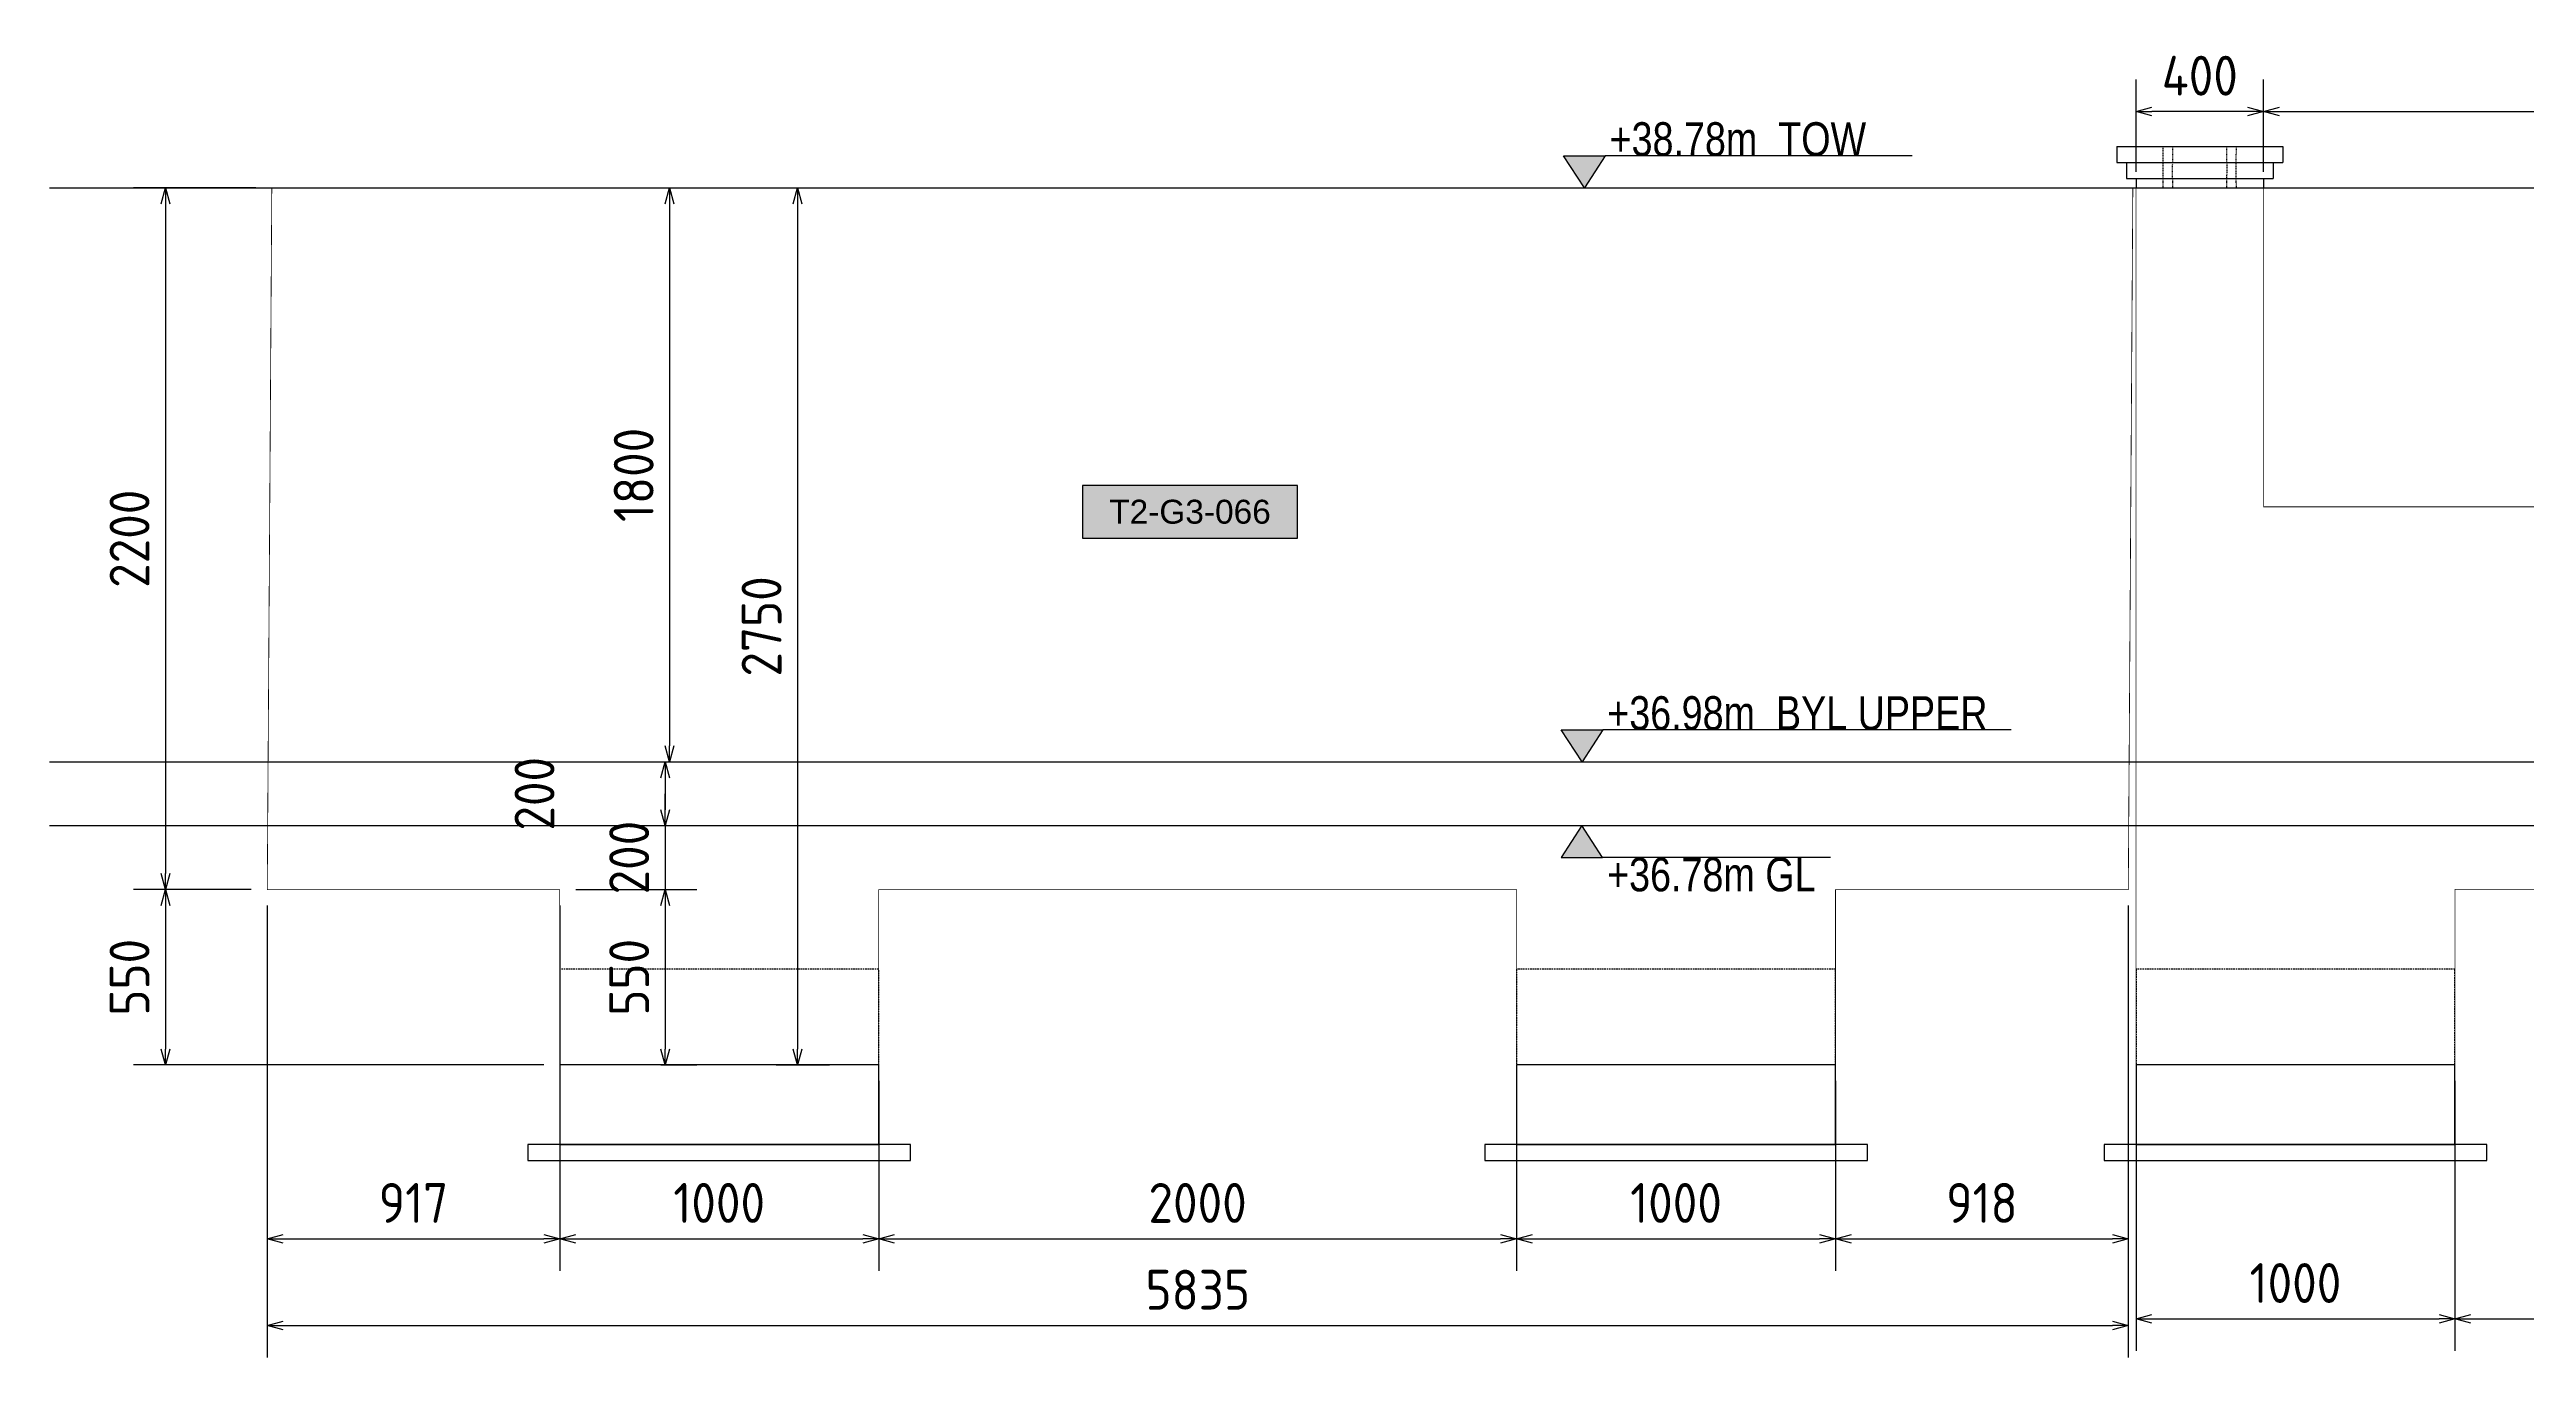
# Model space of a CAD drawing. Header units: centimetres. Extents: x -6122352 to 7132207, y -1694241 to 1947892.
# Drawn here: x 3260249 to 3268015, y 19734 to 23836 of the extents above; entities that cross this region are included whole.
import ezdxf
from ezdxf.enums import TextEntityAlignment as Align

# ---------------------------------------------------------------- set-up
doc = ezdxf.new("R2010")
doc.units = ezdxf.units.CM
doc.header["$MEASUREMENT"] = 0
doc.header["$PDMODE"] = 66
doc.header["$PDSIZE"] = 100
for name, pattern in [('23585-XR-AR-END-SETTING OUT PLAN$0$HIDDEN', [0.375, 0.25, -0.125]), ('DASHED2', [0.375, 0.25, -0.125]), ('DXK_LINE_DOT2', [3.9198, 1.9599, -1.9599])]:
    doc.linetypes.add(name, pattern=pattern)
for name, color, linetype in [('@MI-TYPE-01', 30, 'Continuous'), ('@MI-TYPE-02', 6, 'Continuous'), ('JML-Dimension', 1, 'Continuous'), ('PANEL-TAGS', 7, 'Continuous'), ('SECTION', 130, 'Continuous')]:
    doc.layers.add(name, color=color, linetype=linetype)
doc.styles.add('PANELTAG_STYLE', font='arial.ttf')
doc.styles.add('Schueco-BEMSTIL', font='isocpeur.ttf', dxfattribs={"width": 0.9})
doc.styles.add('txt-Pisa-std', font='arial.ttf', dxfattribs={"width": 0.8})
doc.dimstyles.new('MI- JWC-TXT-2.5 MM', dxfattribs={"dimscale": 1.5, "dimtxt": 2.5, "dimasz": 1, "dimexe": 2, "dimexo": 1, "dimgap": 1, "dimtad": 1, "dimdec": 0, "dimdsep": 46, "dimtxsty": 'Schueco-BEMSTIL', "dimblk": 'OPEN30', "dimcen": 0, "dimdle": 2, "dimclrd": 140, "dimclre": 8, "dimclrt": 40, "dimadec": 0, "dimazin": 2, "dimtfac": 1, "dimtdec": 0, "dimtix": 1, "dimtmove": 2, "dimatfit": 3, "dimldrblk": 'OPEN', "dimfxl": 2, "dimlwd": -1, "dimlwe": -1, "dimarcsym": 0})

# ---------------------------------------------------------------- blocks, each defined once
blk = doc.blocks.new('T1-FOOTING ELEVATION')
at = {"color": 9}
blk.add_lwpolyline([(-600, -250), (600, -250), (600, -300), (-600, -300)], close=True, dxfattribs=at)
at = {"layer": '@MI-TYPE-01', "color": 114, "linetype": '23585-XR-AR-END-SETTING OUT PLAN$0$HIDDEN', "ltscale": 20, "true_color": 0x139b48}
blk.add_lwpolyline([(-500, 0), (-500, 300), (500, 300), (500, 0)], dxfattribs=at)
at = {"layer": '@MI-TYPE-01', "color": 114, "true_color": 0x139b48}
blk.add_lwpolyline([(-500, 0), (500, 0), (500, -250), (-500, -250)], close=True, dxfattribs=at)
blk = doc.blocks.new('_Open30')
at = {"color": 0, "linetype": 'ByBlock', "lineweight": -2}
for p, q in [((-1, 0.27), (0, 0)), ((0, 0), (-1, -0.27)), ((0, 0), (-1, 0))]:
    blk.add_line(p, q, dxfattribs=at)
blk = doc.blocks.new('*D4722')
at = {"layer": '@MI-TYPE-01', "color": 8, "transparency": 16777216}
for p, q in [((3266790.7, 20601.8), (3266790.7, 19754.9)), ((3267790.7, 20601.8), (3267790.7, 19754.9))]:
    blk.add_line(p, q, dxfattribs=at)
at = {"layer": '@MI-TYPE-01', "color": 140, "transparency": 16777216}
blk.add_line((3266840.7, 19854.9), (3267740.7, 19854.9), dxfattribs=at)
at = {"layer": 'Defpoints', "color": 0, "transparency": 16777216}
for p in [(3266790.7, 20651.8), (3267790.7, 20651.8), (3267790.7, 19854.9)]:
    blk.add_point(p, dxfattribs=at)
at = {"layer": '@MI-TYPE-01', "color": 140, "transparency": 16777216, "xscale": 50, "yscale": 50, "zscale": 50, "rotation": 180}
blk.add_blockref('_Open30', (3266790.7, 19854.9), dxfattribs=at)
at = {"layer": '@MI-TYPE-01', "color": 140, "transparency": 16777216, "xscale": 50, "yscale": 50, "zscale": 50}
blk.add_blockref('_Open30', (3267790.7, 19854.9), dxfattribs=at)
at = {"layer": '@MI-TYPE-01', "color": 40, "transparency": 16777216, "insert": (3267290.7, 19967.4), "char_height": 125, "attachment_point": 5, "style": 'Schueco-BEMSTIL'}
blk.add_mtext('1000', dxfattribs=at)
blk = doc.blocks.new('_Open')
at = {"color": 0, "linetype": 'ByBlock', "lineweight": -2}
for p, q in [((-1, 0.2), (0, 0)), ((-1, -0.2), (0, 0)), ((0, 0), (-1, 0))]:
    blk.add_line(p, q, dxfattribs=at)
blk = doc.blocks.new('*D4723')
at = {"layer": '@MI-TYPE-01', "color": 8, "transparency": 16777216}
for p, q in [((3267790.7, 20601.8), (3267790.7, 19754.9)), ((3269979.7, 20601.8), (3269979.7, 19754.9))]:
    blk.add_line(p, q, dxfattribs=at)
at = {"layer": '@MI-TYPE-01', "color": 140, "transparency": 16777216}
blk.add_line((3267840.7, 19854.9), (3269929.7, 19854.9), dxfattribs=at)
at = {"layer": 'Defpoints', "color": 0, "transparency": 16777216}
for p in [(3267790.7, 20651.8), (3269979.7, 20651.8), (3269979.7, 19854.9)]:
    blk.add_point(p, dxfattribs=at)
at = {"layer": '@MI-TYPE-01', "color": 140, "transparency": 16777216, "xscale": 50, "yscale": 50, "zscale": 50, "rotation": 180}
blk.add_blockref('_Open30', (3267790.7, 19854.9), dxfattribs=at)
at = {"layer": '@MI-TYPE-01', "color": 140, "transparency": 16777216, "xscale": 50, "yscale": 50, "zscale": 50}
blk.add_blockref('_Open30', (3269979.7, 19854.9), dxfattribs=at)
at = {"layer": '@MI-TYPE-01', "color": 40, "transparency": 16777216, "insert": (3268885.2, 19967.4), "char_height": 125, "attachment_point": 5, "style": 'Schueco-BEMSTIL'}
blk.add_mtext('2189', dxfattribs=at)
blk = doc.blocks.new('*D4753')
at = {"layer": '@MI-TYPE-01', "color": 8, "transparency": 16777216}
for p, q in [((3266790.7, 23451.8), (3266790.7, 23741.3)), ((3267190.7, 23451.8), (3267190.7, 23741.3))]:
    blk.add_line(p, q, dxfattribs=at)
at = {"layer": '@MI-TYPE-01', "color": 140, "transparency": 16777216}
blk.add_line((3267140.7, 23641.3), (3266840.7, 23641.3), dxfattribs=at)
at = {"layer": 'Defpoints', "color": 0, "transparency": 16777216}
for p in [(3266790.7, 23641.3), (3266790.7, 23401.8), (3267190.7, 23401.8)]:
    blk.add_point(p, dxfattribs=at)
at = {"layer": '@MI-TYPE-01', "color": 140, "transparency": 16777216, "xscale": 50, "yscale": 50, "zscale": 50, "rotation": 180}
blk.add_blockref('_Open30', (3266790.7, 23641.3), dxfattribs=at)
at = {"layer": '@MI-TYPE-01', "color": 140, "transparency": 16777216, "xscale": 50, "yscale": 50, "zscale": 50}
blk.add_blockref('_Open30', (3267190.7, 23641.3), dxfattribs=at)
at = {"layer": '@MI-TYPE-01', "color": 40, "transparency": 16777216, "insert": (3266990.7, 23753.8), "char_height": 125, "attachment_point": 5, "style": 'Schueco-BEMSTIL'}
blk.add_mtext('400', dxfattribs=at)
blk = doc.blocks.new('*D4754')
at = {"layer": '@MI-TYPE-01', "color": 8, "transparency": 16777216}
for p, q in [((3267190.7, 23451.8), (3267190.7, 23741.3)), ((3270379.7, 23451.8), (3270379.7, 23741.3))]:
    blk.add_line(p, q, dxfattribs=at)
at = {"layer": '@MI-TYPE-01', "color": 140, "transparency": 16777216}
blk.add_line((3267240.7, 23641.3), (3270329.7, 23641.3), dxfattribs=at)
at = {"layer": 'Defpoints', "color": 0, "transparency": 16777216}
for p in [(3270379.7, 23641.3), (3267190.7, 23401.8), (3270379.7, 23401.8)]:
    blk.add_point(p, dxfattribs=at)
at = {"layer": '@MI-TYPE-01', "color": 140, "transparency": 16777216, "xscale": 50, "yscale": 50, "zscale": 50, "rotation": 180}
blk.add_blockref('_Open30', (3267190.7, 23641.3), dxfattribs=at)
at = {"layer": '@MI-TYPE-01', "color": 140, "transparency": 16777216, "xscale": 50, "yscale": 50, "zscale": 50}
blk.add_blockref('_Open30', (3270379.7, 23641.3), dxfattribs=at)
at = {"layer": '@MI-TYPE-01', "color": 40, "transparency": 16777216, "insert": (3268785.2, 23753.8), "char_height": 125, "attachment_point": 5, "style": 'Schueco-BEMSTIL'}
blk.add_mtext('3189', dxfattribs=at)
blk = doc.blocks.new('*D4943')
at = {"layer": '@MI-TYPE-01', "color": 8, "transparency": 16777216}
for p, q in [((3260931.5, 21151.3), (3260931.5, 20006.1)), ((3261848.5, 21151.3), (3261848.5, 20006.1))]:
    blk.add_line(p, q, dxfattribs=at)
at = {"layer": '@MI-TYPE-01', "color": 140, "transparency": 16777216}
blk.add_line((3260981.5, 20106.1), (3261798.5, 20106.1), dxfattribs=at)
at = {"layer": 'Defpoints', "color": 0, "transparency": 16777216}
for p in [(3260931.5, 21201.3), (3261848.5, 21201.3), (3261848.5, 20106.1)]:
    blk.add_point(p, dxfattribs=at)
at = {"layer": '@MI-TYPE-01', "color": 140, "transparency": 16777216, "xscale": 50, "yscale": 50, "zscale": 50, "rotation": 180}
blk.add_blockref('_Open30', (3260931.5, 20106.1), dxfattribs=at)
at = {"layer": '@MI-TYPE-01', "color": 140, "transparency": 16777216, "xscale": 50, "yscale": 50, "zscale": 50}
blk.add_blockref('_Open30', (3261848.5, 20106.1), dxfattribs=at)
at = {"layer": '@MI-TYPE-01', "color": 40, "transparency": 16777216, "insert": (3261390, 20218.6), "char_height": 125, "attachment_point": 5, "style": 'Schueco-BEMSTIL'}
blk.add_mtext('917', dxfattribs=at)
blk = doc.blocks.new('*D4944')
at = {"layer": '@MI-TYPE-01', "color": 8, "transparency": 16777216}
for p, q in [((3261848.5, 21151.3), (3261848.5, 20006.1)), ((3262848.5, 20601.3), (3262848.5, 20006.1))]:
    blk.add_line(p, q, dxfattribs=at)
at = {"layer": '@MI-TYPE-01', "color": 140, "transparency": 16777216}
blk.add_line((3261898.5, 20106.1), (3262798.5, 20106.1), dxfattribs=at)
at = {"layer": 'Defpoints', "color": 0, "transparency": 16777216}
for p in [(3261848.5, 21201.3), (3262848.5, 20651.3), (3262848.5, 20106.1)]:
    blk.add_point(p, dxfattribs=at)
at = {"layer": '@MI-TYPE-01', "color": 140, "transparency": 16777216, "xscale": 50, "yscale": 50, "zscale": 50, "rotation": 180}
blk.add_blockref('_Open30', (3261848.5, 20106.1), dxfattribs=at)
at = {"layer": '@MI-TYPE-01', "color": 140, "transparency": 16777216, "xscale": 50, "yscale": 50, "zscale": 50}
blk.add_blockref('_Open30', (3262848.5, 20106.1), dxfattribs=at)
at = {"layer": '@MI-TYPE-01', "color": 40, "transparency": 16777216, "insert": (3262348.5, 20218.6), "char_height": 125, "attachment_point": 5, "style": 'Schueco-BEMSTIL'}
blk.add_mtext('1000', dxfattribs=at)
blk = doc.blocks.new('*D4945')
at = {"layer": '@MI-TYPE-01', "color": 8, "transparency": 16777216}
for p, q in [((3262848.5, 20601.3), (3262848.5, 20006.1)), ((3264848.5, 20601.3), (3264848.5, 20006.1))]:
    blk.add_line(p, q, dxfattribs=at)
at = {"layer": '@MI-TYPE-01', "color": 140, "transparency": 16777216}
blk.add_line((3262898.5, 20106.1), (3264798.5, 20106.1), dxfattribs=at)
at = {"layer": 'Defpoints', "color": 0, "transparency": 16777216}
for p in [(3262848.5, 20651.3), (3264848.5, 20651.3), (3264848.5, 20106.1)]:
    blk.add_point(p, dxfattribs=at)
at = {"layer": '@MI-TYPE-01', "color": 140, "transparency": 16777216, "xscale": 50, "yscale": 50, "zscale": 50, "rotation": 180}
blk.add_blockref('_Open30', (3262848.5, 20106.1), dxfattribs=at)
at = {"layer": '@MI-TYPE-01', "color": 140, "transparency": 16777216, "xscale": 50, "yscale": 50, "zscale": 50}
blk.add_blockref('_Open30', (3264848.5, 20106.1), dxfattribs=at)
at = {"layer": '@MI-TYPE-01', "color": 40, "transparency": 16777216, "insert": (3263848.5, 20218.6), "char_height": 125, "attachment_point": 5, "style": 'Schueco-BEMSTIL'}
blk.add_mtext('2000', dxfattribs=at)
blk = doc.blocks.new('*D4946')
at = {"layer": '@MI-TYPE-01', "color": 8, "transparency": 16777216}
for p, q in [((3264848.5, 20601.3), (3264848.5, 20006.1)), ((3265848.5, 20601.3), (3265848.5, 20006.1))]:
    blk.add_line(p, q, dxfattribs=at)
at = {"layer": '@MI-TYPE-01', "color": 140, "transparency": 16777216}
blk.add_line((3264898.5, 20106.1), (3265798.5, 20106.1), dxfattribs=at)
at = {"layer": 'Defpoints', "color": 0, "transparency": 16777216}
for p in [(3264848.5, 20651.3), (3265848.5, 20651.3), (3265848.5, 20106.1)]:
    blk.add_point(p, dxfattribs=at)
at = {"layer": '@MI-TYPE-01', "color": 140, "transparency": 16777216, "xscale": 50, "yscale": 50, "zscale": 50, "rotation": 180}
blk.add_blockref('_Open30', (3264848.5, 20106.1), dxfattribs=at)
at = {"layer": '@MI-TYPE-01', "color": 140, "transparency": 16777216, "xscale": 50, "yscale": 50, "zscale": 50}
blk.add_blockref('_Open30', (3265848.5, 20106.1), dxfattribs=at)
at = {"layer": '@MI-TYPE-01', "color": 40, "transparency": 16777216, "insert": (3265348.5, 20218.6), "char_height": 125, "attachment_point": 5, "style": 'Schueco-BEMSTIL'}
blk.add_mtext('1000', dxfattribs=at)
blk = doc.blocks.new('*D4947')
at = {"layer": '@MI-TYPE-01', "color": 8, "transparency": 16777216}
for p, q in [((3266766.5, 21151.3), (3266766.5, 20006.1)), ((3265848.5, 20601.3), (3265848.5, 20006.1))]:
    blk.add_line(p, q, dxfattribs=at)
at = {"layer": '@MI-TYPE-01', "color": 140, "transparency": 16777216}
blk.add_line((3265898.5, 20106.1), (3266716.5, 20106.1), dxfattribs=at)
at = {"layer": 'Defpoints', "color": 0, "transparency": 16777216}
for p in [(3266766.5, 21201.3), (3265848.5, 20651.3), (3266766.5, 20106.1)]:
    blk.add_point(p, dxfattribs=at)
at = {"layer": '@MI-TYPE-01', "color": 140, "transparency": 16777216, "xscale": 50, "yscale": 50, "zscale": 50, "rotation": 180}
blk.add_blockref('_Open30', (3265848.5, 20106.1), dxfattribs=at)
at = {"layer": '@MI-TYPE-01', "color": 140, "transparency": 16777216, "xscale": 50, "yscale": 50, "zscale": 50}
blk.add_blockref('_Open30', (3266766.5, 20106.1), dxfattribs=at)
at = {"layer": '@MI-TYPE-01', "color": 40, "transparency": 16777216, "insert": (3266307.5, 20218.6), "char_height": 125, "attachment_point": 5, "style": 'Schueco-BEMSTIL'}
blk.add_mtext('918', dxfattribs=at)
blk = doc.blocks.new('*D4948')
at = {"layer": '@MI-TYPE-01', "color": 8, "transparency": 16777216}
for p, q in [((3260931.5, 21151.3), (3260931.5, 19733.9)), ((3266766.5, 21151.3), (3266766.5, 19733.9))]:
    blk.add_line(p, q, dxfattribs=at)
at = {"layer": '@MI-TYPE-01', "color": 140, "transparency": 16777216}
blk.add_line((3260981.5, 19833.9), (3266716.5, 19833.9), dxfattribs=at)
at = {"layer": 'Defpoints', "color": 0, "transparency": 16777216}
for p in [(3260931.5, 21201.3), (3266766.5, 21201.3), (3266766.5, 19833.9)]:
    blk.add_point(p, dxfattribs=at)
at = {"layer": '@MI-TYPE-01', "color": 140, "transparency": 16777216, "xscale": 50, "yscale": 50, "zscale": 50, "rotation": 180}
blk.add_blockref('_Open30', (3260931.5, 19833.9), dxfattribs=at)
at = {"layer": '@MI-TYPE-01', "color": 140, "transparency": 16777216, "xscale": 50, "yscale": 50, "zscale": 50}
blk.add_blockref('_Open30', (3266766.5, 19833.9), dxfattribs=at)
at = {"layer": '@MI-TYPE-01', "color": 40, "transparency": 16777216, "insert": (3263849, 19946.4), "char_height": 125, "attachment_point": 5, "style": 'Schueco-BEMSTIL'}
blk.add_mtext('5835', dxfattribs=at)
blk = doc.blocks.new('*D4949')
at = {"layer": '@MI-TYPE-01', "color": 8, "transparency": 16777216}
for p, q in [((3260895.7, 23401.8), (3260512.2, 23401.8)), ((3260881.5, 21201.3), (3260512.2, 21201.3))]:
    blk.add_line(p, q, dxfattribs=at)
at = {"layer": '@MI-TYPE-01', "color": 140, "transparency": 16777216}
blk.add_line((3260612.2, 23351.8), (3260612.2, 21251.3), dxfattribs=at)
at = {"layer": 'Defpoints', "color": 0, "transparency": 16777216}
for p in [(3260945.7, 23401.8), (3260612.2, 21201.3), (3260931.5, 21201.3)]:
    blk.add_point(p, dxfattribs=at)
at = {"layer": '@MI-TYPE-01', "color": 140, "transparency": 16777216, "xscale": 50, "yscale": 50, "zscale": 50}
for p, rotation in [((3260612.2, 23401.8), 90), ((3260612.2, 21201.3), 270)]:
    blk.add_blockref('_Open30', p, dxfattribs=dict(at, rotation=rotation))
at = {"layer": '@MI-TYPE-01', "color": 40, "transparency": 16777216, "insert": (3260499.7, 22301.6), "char_height": 125, "attachment_point": 5, "rotation": 90, "style": 'Schueco-BEMSTIL'}
blk.add_mtext('2200', dxfattribs=at)
blk = doc.blocks.new('*D4950')
at = {"layer": '@MI-TYPE-01', "color": 8, "transparency": 16777216}
for p, q in [((3260881.5, 21201.3), (3260512.2, 21201.3)), ((3261798.5, 20651.3), (3260512.2, 20651.3))]:
    blk.add_line(p, q, dxfattribs=at)
at = {"layer": '@MI-TYPE-01', "color": 140, "transparency": 16777216}
blk.add_line((3260612.2, 21151.3), (3260612.2, 20701.3), dxfattribs=at)
at = {"layer": 'Defpoints', "color": 0, "transparency": 16777216}
for p in [(3260931.5, 21201.3), (3260612.2, 20651.3), (3261848.5, 20651.3)]:
    blk.add_point(p, dxfattribs=at)
at = {"layer": '@MI-TYPE-01', "color": 140, "transparency": 16777216, "xscale": 50, "yscale": 50, "zscale": 50}
for p, rotation in [((3260612.2, 21201.3), 90), ((3260612.2, 20651.3), 270)]:
    blk.add_blockref('_Open30', p, dxfattribs=dict(at, rotation=rotation))
at = {"layer": '@MI-TYPE-01', "color": 40, "transparency": 16777216, "insert": (3260499.7, 20926.3), "char_height": 125, "attachment_point": 5, "rotation": 90, "style": 'Schueco-BEMSTIL'}
blk.add_mtext('550', dxfattribs=at)
blk = doc.blocks.new('*U2058')
at = {"layer": 'JML-Dimension'}
h = blk.add_hatch(color=10, dxfattribs=at)
h.dxf.hatch_style = 1
h.paths.add_polyline_path([(0, 0), (-1.54, 2.37), (1.54, 2.37)])
blk.add_line((24.31, 2.37), (1.54, 2.37), dxfattribs=at)
blk.add_lwpolyline([(0, 0), (-1.54, 2.37), (1.54, 2.37), (0, 0)], dxfattribs=at)
at = {"color": 5, "style": 'txt-Pisa-std', "width": 0.8}
blk.add_attdef('+0.0', text='', height=2.5, dxfattribs=at).set_placement((1.87, 2.37), align=Align.BOTTOM_LEFT)
blk = doc.blocks.new('*U2056')
at = {"layer": 'JML-Dimension'}
h = blk.add_hatch(color=10, dxfattribs=at)
h.dxf.hatch_style = 1
h.paths.add_polyline_path([(0, 0), (-1.54, 2.37), (1.54, 2.37)])
blk.add_line((31.81, 2.37), (1.54, 2.37), dxfattribs=at)
blk.add_lwpolyline([(0, 0), (-1.54, 2.37), (1.54, 2.37), (0, 0)], dxfattribs=at)
at = {"color": 5, "style": 'txt-Pisa-std', "width": 0.8}
blk.add_attdef('+0.0', text='', height=2.5, dxfattribs=at).set_placement((1.87, 2.37), align=Align.BOTTOM_LEFT)
blk = doc.blocks.new('*U2214')
at = {"layer": 'JML-Dimension'}
h = blk.add_hatch(color=10, dxfattribs=at)
h.dxf.hatch_style = 1
h.paths.add_polyline_path([(0, 0), (-1.54, 2.37), (1.54, 2.37)])
blk.add_line((18.43, 2.37), (1.54, 2.37), dxfattribs=at)
blk.add_lwpolyline([(0, 0), (-1.54, 2.37), (1.54, 2.37), (0, 0)], dxfattribs=at)
at = {"color": 5, "style": 'txt-Pisa-std', "width": 0.8}
blk.add_attdef('+0.0', text='', height=2.5, dxfattribs=at).set_placement((1.87, 2.37), align=Align.BOTTOM_LEFT)
blk = doc.blocks.new('*D4951')
at = {"layer": '@MI-TYPE-01', "color": 8, "transparency": 16777216}
for p, q in [((3262527.4, 23401.8), (3262693.8, 23401.8)), ((3262527.4, 20651.3), (3262693.8, 20651.3))]:
    blk.add_line(p, q, dxfattribs=at)
at = {"layer": '@MI-TYPE-01', "color": 140, "transparency": 16777216}
blk.add_line((3262593.8, 23351.8), (3262593.8, 20701.3), dxfattribs=at)
at = {"layer": 'Defpoints', "color": 0, "transparency": 16777216}
for p in [(3262477.4, 23401.8), (3262477.4, 20651.3), (3262593.8, 20651.3)]:
    blk.add_point(p, dxfattribs=at)
at = {"layer": '@MI-TYPE-01', "color": 140, "transparency": 16777216, "xscale": 50, "yscale": 50, "zscale": 50}
for p, rotation in [((3262593.8, 23401.8), 90), ((3262593.8, 20651.3), 270)]:
    blk.add_blockref('_Open30', p, dxfattribs=dict(at, rotation=rotation))
at = {"layer": '@MI-TYPE-01', "color": 40, "transparency": 16777216, "insert": (3262481.3, 22026.6), "char_height": 125, "attachment_point": 5, "rotation": 90, "style": 'Schueco-BEMSTIL'}
blk.add_mtext('2750', dxfattribs=at)
blk = doc.blocks.new('*D4952')
at = {"layer": '@MI-TYPE-01', "color": 8, "transparency": 16777216}
for p, q in [((3262182.3, 23401.8), (3262292.9, 23401.8)), ((3262182.3, 21601.8), (3262292.9, 21601.8))]:
    blk.add_line(p, q, dxfattribs=at)
at = {"layer": '@MI-TYPE-01', "color": 140, "transparency": 16777216}
blk.add_line((3262192.9, 23351.8), (3262192.9, 21651.8), dxfattribs=at)
at = {"layer": 'Defpoints', "color": 0, "transparency": 16777216}
for p in [(3262132.3, 23401.8), (3262132.3, 21601.8), (3262192.9, 21601.8)]:
    blk.add_point(p, dxfattribs=at)
at = {"layer": '@MI-TYPE-01', "color": 140, "transparency": 16777216, "xscale": 50, "yscale": 50, "zscale": 50}
for p, rotation in [((3262192.9, 23401.8), 90), ((3262192.9, 21601.8), 270)]:
    blk.add_blockref('_Open30', p, dxfattribs=dict(at, rotation=rotation))
at = {"layer": '@MI-TYPE-01', "color": 40, "transparency": 16777216, "insert": (3262080.4, 22501.8), "char_height": 125, "attachment_point": 5, "rotation": 90, "style": 'Schueco-BEMSTIL'}
blk.add_mtext('1800', dxfattribs=at)
blk = doc.blocks.new('*D4940')
at = {"layer": '@MI-TYPE-01', "color": 8, "transparency": 16777216}
for p, q in [((3261898.5, 21201.3), (3262278.7, 21201.3)), ((3262165.3, 20651.3), (3262278.7, 20651.3))]:
    blk.add_line(p, q, dxfattribs=at)
at = {"layer": '@MI-TYPE-01', "color": 140, "transparency": 16777216}
blk.add_line((3262178.7, 21151.3), (3262178.7, 20701.3), dxfattribs=at)
at = {"layer": 'Defpoints', "color": 0, "transparency": 16777216}
for p in [(3261848.5, 21201.3), (3262115.3, 20651.3), (3262178.7, 20651.3)]:
    blk.add_point(p, dxfattribs=at)
at = {"layer": '@MI-TYPE-01', "color": 140, "transparency": 16777216, "xscale": 50, "yscale": 50, "zscale": 50}
for p, rotation in [((3262178.7, 21201.3), 90), ((3262178.7, 20651.3), 270)]:
    blk.add_blockref('_Open30', p, dxfattribs=dict(at, rotation=rotation))
at = {"layer": '@MI-TYPE-01', "color": 40, "transparency": 16777216, "insert": (3262066.2, 20926.3), "char_height": 125, "attachment_point": 5, "rotation": 90, "style": 'Schueco-BEMSTIL'}
blk.add_mtext('550', dxfattribs=at)
blk = doc.blocks.new('PANELTAG')
at = {"layer": 'PANEL-TAGS', "color": 1}
blk.add_lwpolyline([(-13.5, -3.3), (13.5, -3.3), (13.5, 3.3), (-13.5, 3.3)], close=True, dxfattribs=at)
at = {"layer": 'PANEL-TAGS', "color": 40, "true_color": 0xffd700}
blk.add_solid([(-13.5, -3.3), (13.5, -3.3), (-13.5, 3.3), (13.5, 3.3)], dxfattribs=at)
at = {"layer": 'PANEL-TAGS', "color": 5, "style": 'PANELTAG_STYLE', "width": 0.85}
blk.add_attdef('TAGNO', text='', height=3, dxfattribs=at).set_placement((0, 0), align=Align.MIDDLE)
blk = doc.blocks.new('*D4941')
at = {"layer": '@MI-TYPE-01', "color": 8, "transparency": 16777216}
for p, q in [((3262004.5, 21601.8), (3262278.7, 21601.8)), ((3261983.5, 21401.8), (3262278.7, 21401.8))]:
    blk.add_line(p, q, dxfattribs=at)
at = {"layer": '@MI-TYPE-01', "color": 140, "transparency": 16777216}
blk.add_line((3262178.7, 21551.8), (3262178.7, 21451.8), dxfattribs=at)
at = {"layer": 'Defpoints', "color": 0, "transparency": 16777216}
for p in [(3261954.5, 21601.8), (3261933.5, 21401.8), (3262178.7, 21401.8)]:
    blk.add_point(p, dxfattribs=at)
at = {"layer": '@MI-TYPE-01', "color": 140, "transparency": 16777216, "xscale": 50, "yscale": 50, "zscale": 50}
for p, rotation in [((3262178.7, 21601.8), 90), ((3262178.7, 21401.8), 270)]:
    blk.add_blockref('_Open30', p, dxfattribs=dict(at, rotation=rotation))
at = {"layer": '@MI-TYPE-01', "color": 40, "transparency": 16777216, "insert": (3261769.4, 21501.8), "char_height": 125, "attachment_point": 5, "rotation": 90, "style": 'Schueco-BEMSTIL'}
blk.add_mtext('200', dxfattribs=at)
blk = doc.blocks.new('*D4942')
at = {"layer": '@MI-TYPE-01', "color": 140, "transparency": 16777216}
for p, q in [((3262178.7, 21451.8), (3262178.7, 21501.8)), ((3262178.7, 21401.8), (3262178.7, 21201.3)), ((3262178.7, 21151.3), (3262178.7, 21101.3))]:
    blk.add_line(p, q, dxfattribs=at)
at = {"layer": '@MI-TYPE-01', "color": 8, "transparency": 16777216}
for p, q in [((3261983.5, 21401.8), (3262278.7, 21401.8)), ((3261898.5, 21201.3), (3262278.7, 21201.3))]:
    blk.add_line(p, q, dxfattribs=at)
at = {"layer": 'Defpoints', "color": 0, "transparency": 16777216}
for p in [(3261933.5, 21401.8), (3261848.5, 21201.3), (3262178.7, 21201.3)]:
    blk.add_point(p, dxfattribs=at)
at = {"layer": '@MI-TYPE-01', "color": 140, "transparency": 16777216, "xscale": 50, "yscale": 50, "zscale": 50}
for p, rotation in [((3262178.7, 21401.8), 270), ((3262178.7, 21201.3), 90)]:
    blk.add_blockref('_Open30', p, dxfattribs=dict(at, rotation=rotation))
at = {"layer": '@MI-TYPE-01', "color": 40, "transparency": 16777216, "insert": (3262066.2, 21301.6), "char_height": 125, "attachment_point": 5, "rotation": 90, "style": 'Schueco-BEMSTIL'}
blk.add_mtext('200', dxfattribs=at)
blk = doc.blocks.new('COPING')
at = {"color": 144, "linetype": 'Continuous', "true_color": 0x1571b2}
for p, q in [((-40577.1, 19537.3), (-40057.1, 19537.3)), ((-40577.1, 19537.3), (-40577.1, 19487.3)), ((-40057.1, 19537.3), (-40057.1, 19487.3)), ((-40577.1, 19487.3), (-40057.1, 19487.3)), ((-40547.1, 19487.3), (-40547.1, 19437.3)), ((-40547.1, 19437.3), (-40087.1, 19437.3)), ((-40517.1, 19437.3), (-40517.1, 19407.3)), ((-40117.1, 19437.3), (-40117.1, 19407.3)), ((-40087.1, 19487.3), (-40087.1, 19437.3)), ((-40517.1, 19407.3), (-40117.1, 19407.3))]:
    blk.add_line(p, q, dxfattribs=at)
at = {"color": 144, "linetype": 'DXK_LINE_DOT2', "true_color": 0x1571b2}
for p, q in [((-40432.1, 19437.3), (-40432.1, 19537.3)), ((-40402.1, 19487.3), (-40402.1, 19537.3)), ((-40232.1, 19487.3), (-40232.1, 19537.3)), ((-40203.1, 19487.3), (-40202.1, 19537.3)), ((-40432.1, 19407.3), (-40432.1, 19437.3)), ((-40403.1, 19437.9), (-40402.1, 19487)), ((-40402.1, 19407.3), (-40402.1, 19437.3)), ((-40232.1, 19437.6), (-40231.1, 19486.8)), ((-40232.1, 19407.3), (-40232.1, 19437.3)), ((-40203.1, 19438.4), (-40203.1, 19486.5)), ((-40202.1, 19407.3), (-40203.1, 19437.3))]:
    blk.add_line(p, q, dxfattribs=at)

msp = doc.modelspace()

# ---------------------------------------------------------------- linework, layer by layer
at = {"color": 160, "linetype": 'DASHED2', "ltscale": 5}
for points in [[(3266139.35442, 23401.81403), (3284734.23487, 23401.81403)], [(3266139.35442, 21601.81403), (3284734.23487, 21601.81403)], [(3266139.35442, 21401.81403), (3284734.23487, 21401.81403)]]:
    msp.add_lwpolyline(points, dxfattribs=at)
at = {"layer": '@MI-TYPE-01', "color": 6, "const_width": 2.5}
msp.add_lwpolyline([(3260945.70462, 23401.81403), (3266780.70462, 23401.81403), (3266766.49389, 21201.31953), (3265848.49389, 21201.31953), (3265848.49389, 20651.31953), (3264848.49389, 20651.31953), (3264848.49389, 21201.31953), (3262848.49389, 21201.31953), (3262848.49389, 20651.31953), (3261848.49389, 20651.31953), (3261848.49389, 21201.31953), (3260931.49389, 21201.31953), (3260945.70462, 23401.81403)], dxfattribs=at)
at = {"layer": '@MI-TYPE-01', "color": 30, "ltscale": 20, "const_width": 2.5}
msp.add_lwpolyline([(3266790.70462, 20651.81403), (3266790.70462, 23401.81403), (3267190.70462, 23401.81403), (3267190.70462, 22401.81403), (3270379.73858, 22401.81403), (3270379.73858, 23401.81403), (3270779.73858, 23401.81403), (3270779.73858, 22401.81403), (3272370.44111, 22401.81403), (3272370.44111, 21201.81403), (3271179.73858, 21201.81403), (3271179.73858, 20651.81403), (3269979.73858, 20651.81403), (3269979.73858, 20651.81403), (3269979.73858, 21201.81403), (3267790.70462, 21201.81403), (3267790.70462, 20651.81403), (3266790.70462, 20651.81403), (3266790.70462, 20651.81403)], dxfattribs=at)
at = {"layer": '@MI-TYPE-02', "color": 160, "linetype": 'DASHED2', "ltscale": 5}
for points in [[(3260248.81926, 23401.81403), (3267545.85211, 23401.81403)], [(3260248.81926, 21601.81403), (3267545.85211, 21601.81403)], [(3260248.81926, 21401.81403), (3267545.85211, 21401.81403)]]:
    msp.add_lwpolyline(points, dxfattribs=at)

# ---------------------------------------------------------------- block references
msp.add_blockref('COPING', (3307307.80903, 3994.49583))
at = {"layer": '@MI-TYPE-01', "color": 30, "xscale": -1}
for p in [(3262348.49389, 20651.31953), (3265348.49389, 20651.31953), (3267290.70462, 20651.81403)]:
    msp.add_blockref('T1-FOOTING ELEVATION', p, dxfattribs=at)
at = {"layer": 'PANEL-TAGS'}
ref = msp.add_blockref('PANELTAG', (3263824.59159, 22386.34973), dxfattribs=dict(at, xscale=25, yscale=25, zscale=25))
ref.add_attrib('TAGNO', 'T2-G3-066', dxfattribs={"color": 5, "height": 75, "style": 'PANELTAG_STYLE'}).set_placement((3263824.59159, 22386.34973), align=Align.MIDDLE_CENTER)
at = {"layer": 'SECTION', "color": 6}
ref = msp.add_blockref('*U2058', (3265060.97533, 23401.81403), dxfattribs=dict(at, xscale=42.30147098076819, yscale=42.30147098076819, zscale=42.30147098076819))
ref.add_attrib('+0.0', '+38.78m  TOW', (3265140.10398, 23502.07109), dxfattribs={"layer": 'JML-Dimension', "color": 5, "height": 105.7536775, "style": 'txt-Pisa-std', "width": 0.8})
ref = msp.add_blockref('*U2056', (3265053.68184, 21601.81407), dxfattribs=dict(at, xscale=42.30147098076819, yscale=42.30147098076819, zscale=42.30147098076819))
ref.add_attrib('+0.0', '+36.98m  BYL UPPER', (3265132.81049, 21702.07114), dxfattribs={"layer": 'JML-Dimension', "color": 5, "height": 105.7536775, "style": 'txt-Pisa-std', "width": 0.8})
ref = msp.add_blockref('*U2214', (3265053.14184, 21401.81403), dxfattribs=dict(at, xscale=-42.30147098076819, yscale=42.30147098076819, zscale=42.30147098076819, rotation=180))
ref.add_attrib('+0.0', '+36.78m GL', (3265132.27049, 21195.80328), dxfattribs={"layer": 'JML-Dimension', "color": 5, "height": 105.753677, "style": 'txt-Pisa-std', "width": 0.8})

# ---------------------------------------------------------------- dimensions: what is measured, and where the dimension line sits
at = {"layer": '@MI-TYPE-01', "color": 6}
for base, p1, p2, picture, middle in [((3266790.70462, 23641.28632), (3267190.70462, 23401.81403), (3266790.70462, 23401.81403), '*D4753', (3266990.70462, 23753.78632)), ((3270379.73858, 23641.28632), (3267190.70462, 23401.81403), (3270379.73858, 23401.81403), '*D4754', (3268785.2216, 23753.78632)), ((3267790.70462, 19854.94002), (3266790.70462, 20651.81403), (3267790.70462, 20651.81403), '*D4722', (3267290.70462, 19967.44002)), ((3269979.73858, 19854.94002), (3267790.70462, 20651.81403), (3269979.73858, 20651.81403), '*D4723', (3268885.2216, 19967.44002))]:
    dim = msp.add_linear_dim(base=base, p1=p1, p2=p2, dimstyle='MI- JWC-TXT-2.5 MM', dxfattribs=at)
    dim.commit()
    dim.dimension.update_dxf_attribs({"geometry": picture, "text_midpoint": middle})
at = {"layer": '@MI-TYPE-01'}
for base, p1, p2, picture, middle in [((3260612.15242, 21201.31953), (3260945.70462, 23401.81403), (3260931.49389, 21201.31953), '*D4949', (3260499.65242, 22301.56678)), ((3262192.86457, 21601.81403), (3262132.33164, 23401.81403), (3262132.33164, 21601.81403), '*D4952', (3262080.36457, 22501.81403)), ((3262593.75842, 20651.31953), (3262477.39961, 23401.81403), (3262477.39961, 20651.31953), '*D4951', (3262481.25842, 22026.56678)), ((3262178.65385, 21201.31953), (3261933.45573, 21401.81403), (3261848.49389, 21201.31953), '*D4942', (3262066.15385, 21301.56678)), ((3260612.15242, 20651.31953), (3260931.49389, 21201.31953), (3261848.49389, 20651.31953), '*D4950', (3260499.65242, 20926.31953)), ((3262178.65385, 20651.31953), (3261848.49389, 21201.31953), (3262115.30614, 20651.31953), '*D4940', (3262066.15385, 20926.31953))]:
    dim = msp.add_linear_dim(base=base, p1=p1, p2=p2, angle=90, dimstyle='MI- JWC-TXT-2.5 MM', dxfattribs=at)
    dim.commit()
    dim.dimension.update_dxf_attribs({"geometry": picture, "text_midpoint": middle})
dim = msp.add_linear_dim(base=(3262178.65385, 21401.81403), p1=(3261954.49914, 21601.81403), p2=(3261933.45573, 21401.81403), angle=90, dimstyle='MI- JWC-TXT-2.5 MM', dxfattribs=at)
dim.commit()
dim.dimension.update_dxf_attribs({"geometry": '*D4941', "text_midpoint": (3261769.44438, 21501.81403), "dimtype": 160})
for base, p1, p2, picture, middle in [((3261848.49389, 20106.13486), (3260931.49389, 21201.31953), (3261848.49389, 21201.31953), '*D4943', (3261389.99389, 20218.63486)), ((3266766.49389, 19833.90636), (3260931.49389, 21201.31953), (3266766.49389, 21201.31953), '*D4948', (3263848.99389, 19946.40636)), ((3262848.49389, 20106.13486), (3261848.49389, 21201.31953), (3262848.49389, 20651.31953), '*D4944', (3262348.49389, 20218.63486)), ((3266766.49389, 20106.13486), (3265848.49389, 20651.31953), (3266766.49389, 21201.31953), '*D4947', (3266307.49389, 20218.63486)), ((3264848.49389, 20106.13486), (3262848.49389, 20651.31953), (3264848.49389, 20651.31953), '*D4945', (3263848.49389, 20218.63486)), ((3265848.49389, 20106.13486), (3264848.49389, 20651.31953), (3265848.49389, 20651.31953), '*D4946', (3265348.49389, 20218.63486))]:
    dim = msp.add_linear_dim(base=base, p1=p1, p2=p2, dimstyle='MI- JWC-TXT-2.5 MM', dxfattribs=at)
    dim.commit()
    dim.dimension.update_dxf_attribs({"geometry": picture, "text_midpoint": middle})

doc.saveas('drawing.dxf')
